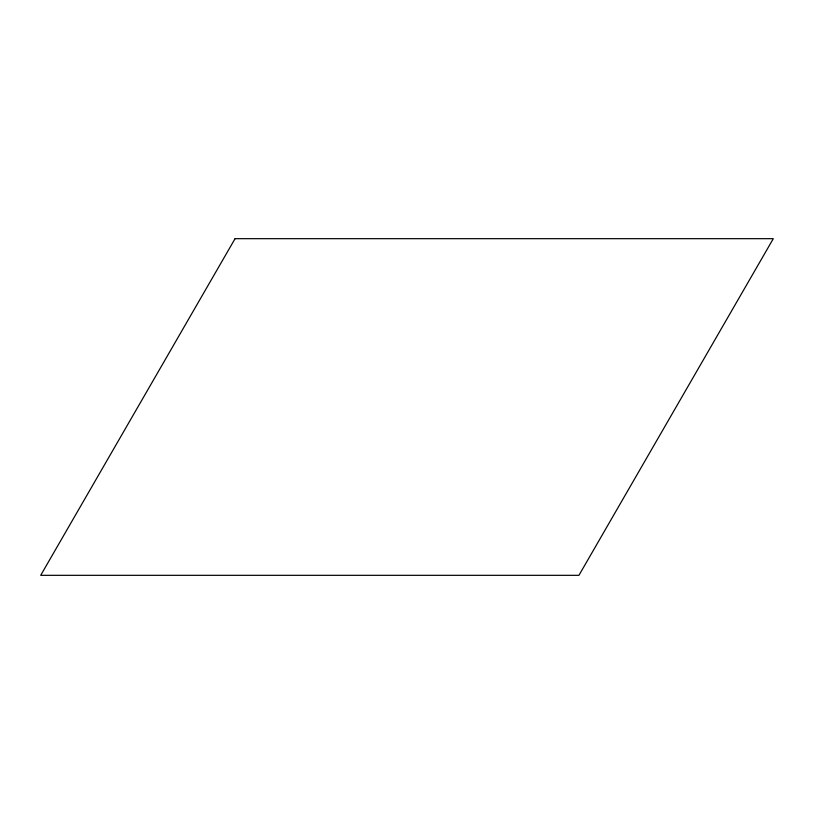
<?xml version="1.0" encoding="UTF-8"?>
<svg xmlns="http://www.w3.org/2000/svg" width="814" height="814" viewBox="0 0 814 814"><rect width="100%" height="100%" fill="white"/><g stroke="black" fill="none" stroke-linecap="round" stroke-linejoin="round"><path stroke-width="1.22" d="M235.063 238.675L40.7 575.325L578.937 575.325L773.3 238.675L235.063 238.675"/></g></svg>
